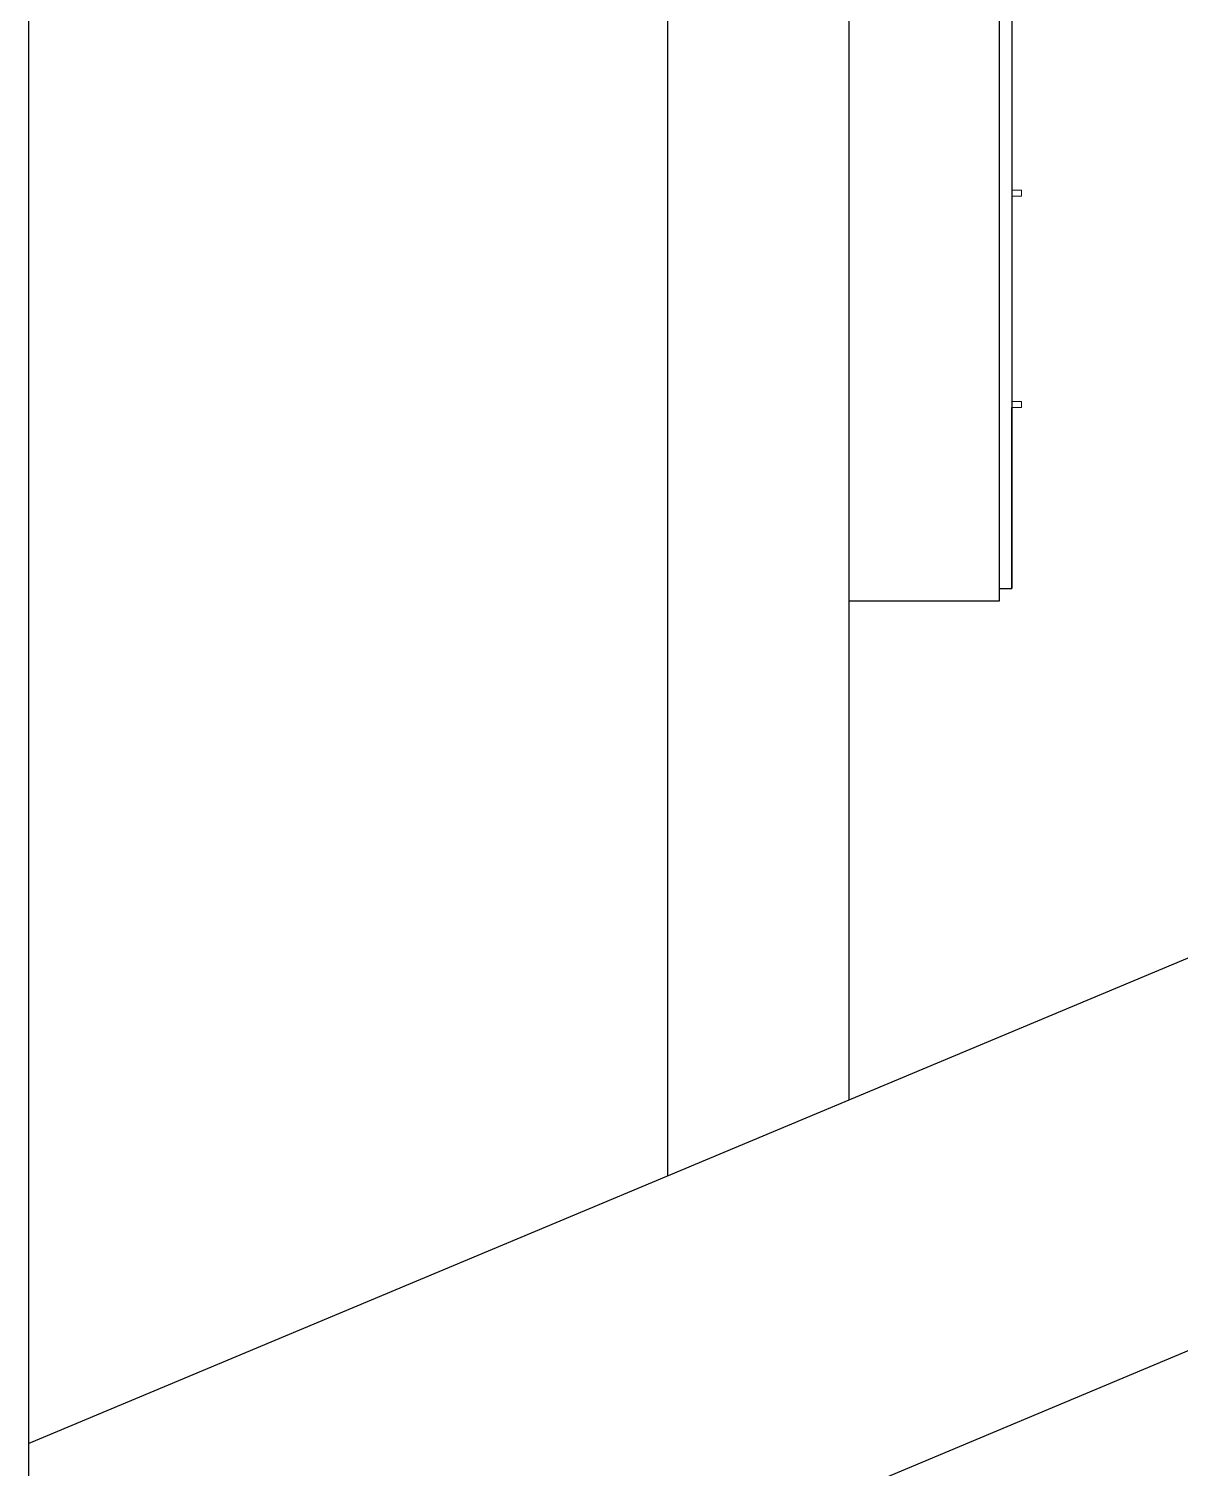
# Model space of a CAD drawing. Header units: millimetres. Extents: x 266 to 2266, y 192 to 2476.
# Drawn here: x 266.1 to 456.7, y 1387.5 to 1625.8 of the extents above; entities that cross this region are included whole.
import ezdxf

# ---------------------------------------------------------------- set-up
doc = ezdxf.new("R2010")
doc.units = ezdxf.units.MM
doc.layers.add('A-FURN', color=8, linetype='Continuous', lineweight=18)
for name, color, linetype in [('ARREDI_salotto', 175, 'Continuous'), ('MURO', 1, 'Continuous'), ('Wall', 43, 'Continuous')]:
    doc.layers.add(name, color=color, linetype=linetype)

msp = doc.modelspace()

# ---------------------------------------------------------------- linework, layer by layer
msp.add_line((266.06, 191.56), (266.06, 2191.56))
at = {"layer": 'A-FURN'}
for p, q in [((430.46, 1599.11), (428.82, 1599.11)), ((428.82, 1598.11), (430.46, 1598.11)), ((430.46, 1598.11), (430.46, 1599.11)), ((430.46, 1564.11), (428.82, 1564.11)), ((430.46, 1563.11), (430.46, 1564.11)), ((428.82, 1563.11), (430.46, 1563.11))]:
    msp.add_line(p, q, dxfattribs=at)
at = {"layer": 'ARREDI_salotto'}
for p, q in [((401.82, 1631.11), (401.82, 1531.11)), ((426.82, 1531.11), (426.82, 1631.11)), ((428.82, 1629.11), (428.82, 1533.11)), ((428.82, 1629.11), (428.82, 1599.11)), ((428.82, 1533.11), (428.82, 1563.11)), ((426.82, 1531.11), (426.82, 1533.11)), ((426.82, 1533.11), (428.82, 1533.11)), ((401.82, 1531.11), (426.82, 1531.11))]:
    msp.add_line(p, q, dxfattribs=at)
at = {"layer": 'MURO'}
for p, q in [((750.37, 1594.35), (266.06, 1391.56)), ((750.37, 1529.3), (266.06, 1326.51))]:
    msp.add_line(p, q, dxfattribs=at)
at = {"layer": 'Wall'}
for p, q in [((371.82, 1761.56), (371.82, 1435.84)), ((401.82, 1728.11), (401.82, 1448.4))]:
    msp.add_line(p, q, dxfattribs=at)

doc.saveas('drawing.dxf')
